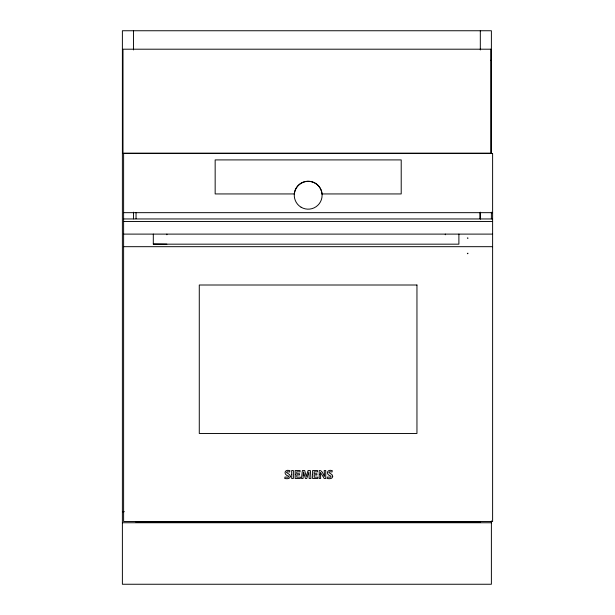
<?xml version="1.0" encoding="UTF-8"?>
<svg xmlns="http://www.w3.org/2000/svg" width="615" height="615" viewBox="0 0 615 615"><rect width="100%" height="100%" fill="white"/><g stroke="black" fill="none" stroke-linecap="round" stroke-linejoin="round"><path stroke-width="0.92" d="M136.053 212.667L136.046 218.663M480.184 218.663L480.161 212.667M467.877 238.489L467.884 237.944L467.346 237.951M294.278 194.225L294.316 193.794A13.922 13.922 0 0 1 322.014 193.671L322.099 194.102M490.77 60.316L491.385 60.316M294.301 193.94L215.158 193.94L215.158 159.908L401.211 159.908L401.211 193.94L322.083 193.94M123.615 212.667L492.615 212.667M123.615 218.955L492.615 218.955M123.615 221.523L492.615 221.523M123.615 234.107L492.615 234.107M153.304 244.001L166.888 244.17M123.615 246.684L492.615 246.684M122.385 511.68L124.307 511.68M122.385 522.75L491.385 522.75M467.346 253.664L467.884 253.672L467.877 253.126M491.385 153.619L491.385 30.75L122.385 30.75L122.385 584.25L491.385 584.25L491.385 520.905M491.385 212.175L491.385 218.902M480.315 30.75L480.315 49.946M480.315 212.175L480.315 218.902M480.284 212.667L480.284 218.955M480.284 521.52L480.284 522.289L136.092 522.289L136.092 521.52M458.89 234.107L458.89 244.17L153.304 244.17L153.304 234.107M445.306 234.107L445.306 234.776M166.888 234.107L166.888 234.776M133.455 30.75L133.455 49.946M133.455 212.175L133.455 218.902M291.733 474.326L291.656 478.47L293.386 478.47L293.386 470.552L291.656 470.552L291.733 474.326M295.231 474.326L295.146 478.47L300.351 478.47L300.404 477.132L296.83 477.232L296.784 474.926L299.513 474.988L299.513 473.719L296.784 473.781L296.722 471.79L300.051 471.882L300.112 470.552L295.146 470.552L295.231 474.326M312.651 474.326L312.574 478.47L317.778 478.47L317.824 477.132L314.25 477.232L314.204 474.926L316.94 474.988L316.94 473.719L314.204 473.781L314.142 471.79L317.471 471.882L317.54 470.552L312.574 470.552L312.651 474.326M319.27 474.326L319.177 478.47L320.676 478.47L320.438 472.405L324.228 478.47L325.735 478.47L325.735 470.552L324.205 470.552C325.012 484.197 323.936 469.46 319.177 470.552L319.27 474.326M303.233 475.18L303.095 478.47L301.481 478.47L302.365 470.552L304.733 470.552L306.232 476.533L308.03 470.552L310.375 470.552L310.944 478.47L309.168 478.47L308.899 471.92L306.777 478.47L305.424 478.47L303.479 471.92L303.233 475.18M290.303 476.31C290.234 479.054 286.59 478.924 284.699 478.409L284.999 477.055L288.274 477.209L288.604 476.148C283.192 474.841 284.192 468.83 289.888 470.629L289.665 471.974L287.243 471.728L286.436 472.443L289.611 474.649L290.303 476.31M332.7 476.31C332.623 479.054 328.979 478.924 327.088 478.409L327.388 477.055L330.662 477.209L330.993 476.148C325.581 474.841 326.58 468.83 332.277 470.629L332.054 471.974L329.64 471.728L328.825 472.443L332.008 474.649L332.7 476.31M490.77 49.2L123 49.2L123 153.135L490.77 153.135L490.77 49.2M492.615 153.542L123.615 153.542L123.615 521.52L492.615 521.52L492.615 153.542M416.955 285.006L199.275 285.006L199.275 433.46L416.955 433.46L416.955 285.006M301.096 207.224A13.914 13.914 0 0 0 322.106 195.409A13.914 13.914 0 0 0 301.373 183.124A13.914 13.914 0 0 0 301.096 207.224"/></g></svg>
